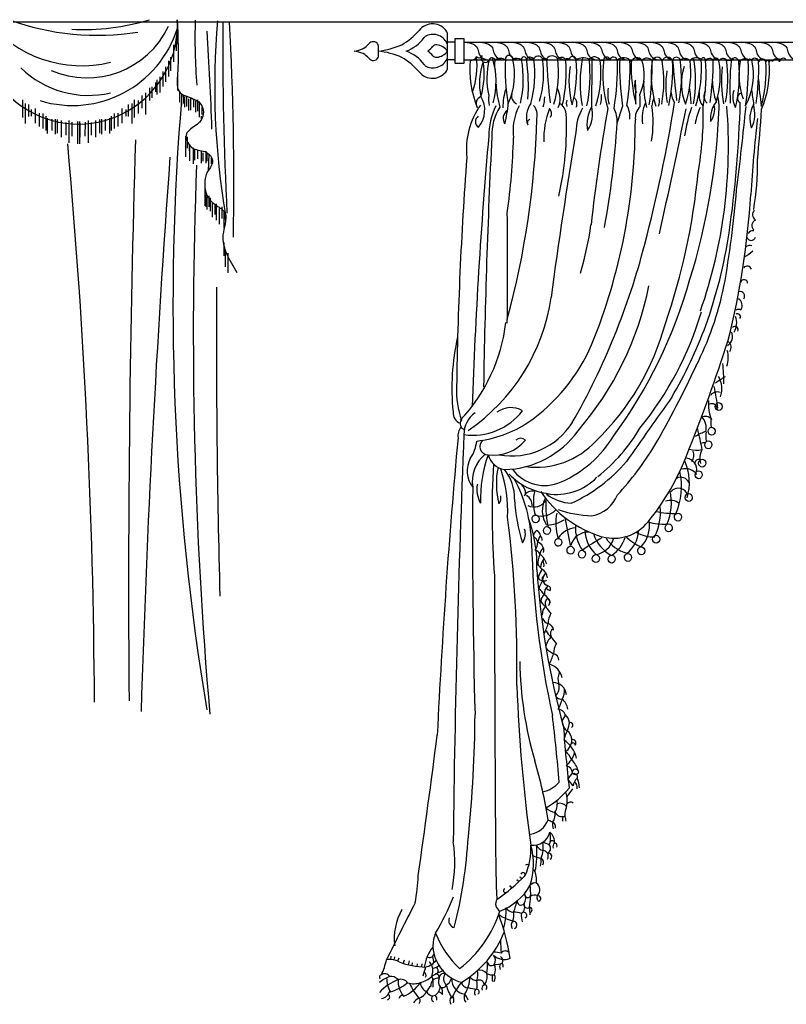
# Model space of a CAD drawing. Header units: inches. Extents: x 8.9 to 51.4, y 16 to 40.8.
# Drawn here: x 42.615 to 45.034, y 25.217 to 28.324 of the extents above; entities that cross this region are included whole.
import ezdxf

# ---------------------------------------------------------------- set-up
doc = ezdxf.new("R2010")
doc.units = ezdxf.units.IN
doc.header["$MEASUREMENT"] = 0
for name, color, linetype in [('02', 2, 'Continuous'), ('1', 1, 'Continuous'), ('4', 4, 'Continuous')]:
    doc.layers.add(name, color=color, linetype=linetype)

msp = doc.modelspace()

# ---------------------------------------------------------------- linework, layer by layer
at = {"layer": '02'}
for p, q in [((43.1132, 28.3086), (43.1132, 28.2468)), ((43.9653, 28.1724), (43.9653, 28.2779)), ((43.1084, 28.2674), (43.1084, 28.2262)), ((43.9888, 28.2532), (43.9653, 28.2532)), ((44.0169, 28.2532), (46.4428, 28.2532)), ((43.1005, 28.2452), (43.1005, 28.1913)), ((43.7463, 28.2438), (43.7463, 28.2065)), ((43.0846, 28.1945), (43.0846, 28.1454)), ((43.091, 28.2056), (43.091, 28.1628)), ((43.9888, 28.1972), (43.9653, 28.1972)), ((44.0169, 28.1972), (46.4428, 28.1972)), ((44.8452, 28.1969), (44.8596, 28.1955)), ((43.0672, 28.1612), (43.0672, 28.1137)), ((43.0751, 28.1755), (43.0751, 28.1279)), ((43.1132, 28.1533), (43.1132, 28.101)), ((43.0434, 28.1263), (43.0434, 28.0962)), ((43.0481, 28.1343), (43.0481, 28.0883)), ((43.0576, 28.1438), (43.0576, 28.0946)), ((43.0116, 28.093), (43.0116, 28.0249)), ((43.0243, 28.1089), (43.0243, 28.0693)), ((43.0323, 28.1121), (43.0323, 28.0772)), ((43.1195, 28.0962), (43.1195, 28.0645)), ((42.6243, 28.0709), (42.6243, 28.0154)), ((42.9767, 28.0709), (42.9767, 28.0154)), ((42.9894, 28.0693), (42.9894, 28.0281)), ((43.0005, 28.0851), (43.0005, 28.0455)), ((43.1259, 28.0883), (43.1259, 28.055)), ((43.1322, 28.0835), (43.1322, 28.0598)), ((43.1354, 28.0804), (43.1354, 28.0487)), ((43.1417, 28.0835), (43.1417, 28.0502)), ((43.1481, 28.074), (43.1481, 28.0376)), ((43.1544, 28.0772), (43.1544, 28.0391)), ((43.1639, 28.074), (43.1639, 28.0487)), ((43.1703, 28.0677), (43.1703, 28.0328)), ((43.1766, 28.0709), (43.1766, 28.036)), ((43.1814, 28.0661), (43.1814, 28.017)), ((42.6322, 28.0598), (42.6322, 27.9963)), ((42.6433, 28.0566), (42.6433, 28.0185)), ((42.6513, 28.0407), (42.6513, 28.0201)), ((42.664, 28.0439), (42.664, 27.9979)), ((42.6767, 28.0296), (42.6767, 27.9868)), ((42.9244, 28.0296), (42.9244, 27.9868)), ((42.9371, 28.0439), (42.9371, 27.9979)), ((42.9498, 28.0407), (42.9498, 28.0201)), ((42.9577, 28.0566), (42.9577, 28.0185)), ((42.9688, 28.0598), (42.9688, 27.9963)), ((43.1893, 28.0487), (43.1893, 28.0249)), ((42.6878, 28.0281), (42.6878, 27.9805)), ((42.6973, 28.0201), (42.6973, 27.9742)), ((42.702, 28.0138), (42.702, 27.9646)), ((42.7163, 28.0106), (42.7163, 27.9742)), ((42.7274, 28.0106), (42.7274, 27.9631)), ((42.7338, 28.009), (42.7338, 27.9662)), ((42.7465, 28.0059), (42.7465, 27.9535)), ((42.7607, 27.9995), (42.7607, 27.9599)), ((42.7702, 28.0059), (42.7702, 27.9361)), ((42.7798, 28.0011), (42.78, 27.9567)), ((42.7972, 28.0027), (42.7972, 27.9329)), ((42.8038, 28.0027), (42.8038, 27.9329)), ((42.8051, 27.9979), (42.8051, 27.9535)), ((42.8213, 28.0011), (42.821, 27.9567)), ((42.8308, 28.0059), (42.8308, 27.9361)), ((42.8403, 27.9995), (42.8403, 27.9599)), ((42.8546, 28.0059), (42.8546, 27.9535)), ((42.8673, 28.009), (42.8673, 27.9662)), ((42.8736, 28.0106), (42.8736, 27.9631)), ((42.8847, 28.0106), (42.8847, 27.9742)), ((42.899, 28.0138), (42.899, 27.9646)), ((42.9038, 28.0201), (42.9038, 27.9742)), ((42.9133, 28.0281), (42.9133, 27.9805)), ((43.1877, 28.0201), (43.1877, 28.0106)), ((43.1385, 27.9567), (43.1385, 27.8917)), ((43.1433, 27.9551), (43.1433, 27.9187)), ((43.1496, 27.9314), (43.1496, 27.9108)), ((43.1512, 27.9234), (43.1512, 27.879)), ((43.1623, 27.9203), (43.1623, 27.8695)), ((43.1671, 27.9155), (43.1671, 27.8806)), ((43.1766, 27.9139), (43.1766, 27.8854)), ((43.1877, 27.9108), (43.1877, 27.8711)), ((43.202, 27.9092), (43.202, 27.8711)), ((43.1925, 27.9044), (43.1925, 27.8775)), ((43.2052, 27.8997), (43.2052, 27.8775)), ((43.2115, 27.8997), (43.2099, 27.8458)), ((43.2194, 27.8886), (43.2194, 27.8695)), ((43.1988, 27.7998), (43.1988, 27.7364)), ((43.202, 27.7728), (43.202, 27.7332)), ((43.2052, 27.7665), (43.2052, 27.7253)), ((43.2115, 27.7681), (43.2115, 27.7332)), ((43.2163, 27.7617), (43.2163, 27.7205)), ((43.2226, 27.7459), (43.2226, 27.7015)), ((43.2305, 27.7411), (43.2305, 27.7094)), ((43.2353, 27.7427), (43.2353, 27.692)), ((43.2448, 27.7285), (43.2448, 27.6793)), ((43.2528, 27.7332), (43.2528, 27.6968)), ((43.2591, 27.7189), (43.2591, 27.6666)), ((43.2639, 27.711), (43.2639, 27.6936)), ((43.2591, 27.6207), (43.2591, 27.5795)), ((43.2639, 27.5969), (43.2639, 27.5446)), ((43.2718, 27.5874), (43.2718, 27.5256)), ((43.7859, 25.3683), (43.7855, 25.3582)), ((43.7979, 25.367), (43.7958, 25.3569)), ((43.8113, 25.3623), (43.8073, 25.3532)), ((43.828, 25.3563), (43.8248, 25.3463)), ((43.8435, 25.3537), (43.8405, 25.3418)), ((43.8538, 25.3481), (43.852, 25.3392)), ((43.8689, 25.3447), (43.8677, 25.3365)), ((43.8835, 25.3443), (43.8827, 25.3349))]:
    msp.add_line(p, q, dxfattribs=at)
msp.add_lwpolyline([(43.9888, 28.2645), (44.0169, 28.2645), (44.0169, 28.1859), (43.9888, 28.1859)], close=True, dxfattribs=at)
msp.add_circle((44.3686, 25.9504), 0.00927, dxfattribs=at)
for centre, radius, start, end in [((43.9177, 28.2571), 0.0538, 32.6976, 141.9687), ((43.7044, 28.4409), 0.2278, 300.823, 318.6271), ((43.9187, 28.2282), 0.0498, 20.8192, 113.9847), ((43.9489, 28.2778), 0.0164, 0.2426, 30.5542), ((43.6602, 28.2976), 0.0752, 300.823, 318.6271), ((43.7306, 28.2369), 0.0178, 32.6976, 141.9687), ((43.7409, 28.2438), 0.00543, 0.2426, 30.5542), ((43.7911, 28.3432), 0.1256, 289.9576, 323.097), ((43.9053, 28.2587), 0.0165, 114.3229, 146.3486), ((43.6501, 28.3528), 0.1293, 279.1776, 292.1036), ((43.6501, 28.0975), 0.1293, 67.8964, 80.8224), ((43.6602, 28.1527), 0.0752, 41.3729, 59.177), ((43.7165, 28.486), 0.2625, 276.5247, 293.4906), ((43.7165, 27.9644), 0.2625, 66.5094, 83.4753), ((43.7911, 28.1071), 0.1256, 36.903, 70.0424), ((43.8259, 28.3196), 0.1221, 309.3496, 319.4558), ((43.8259, 28.1307), 0.1221, 40.5442, 50.6504), ((43.9296, 28.2298), 0.015, 84.0942, 142.0601), ((43.9257, 28.1956), 0.0494, 36.7269, 83.7064), ((43.9257, 28.2547), 0.0494, 276.2936, 323.2731), ((43.7306, 28.2134), 0.0178, 218.0313, 327.3024), ((43.7409, 28.2065), 0.00543, 329.4458, 359.7574), ((43.7044, 28.0094), 0.2278, 41.3729, 59.177), ((43.9187, 28.2221), 0.0498, 246.0153, 339.1808), ((43.9296, 28.2205), 0.015, 217.9399, 275.9058), ((44.354, 28.1683), 0.3189, 174.8863, 202.2364), ((44.0405, 28.2124), 0.0162, 255.1922, 343.468), ((43.834, 28.1765), 0.2242, 339.0239, 8.0105), ((44.0642, 28.2146), 0.0107, 219.696, 342.899), ((44.2652, 28.1242), 0.1995, 160.2437, 192.3598), ((43.8367, 28.1519), 0.244, 343.2315, 9.372), ((44.0843, 28.2028), 0.0131, 138.8968, 338.3017), ((44.322, 28.1386), 0.2331, 165.2483, 193.2123), ((44.1056, 28.1944), 0.0097, 14.0786, 158.3017), ((43.8702, 28.1287), 0.248, 344.2596, 17.6782), ((44.1611, 28.1824), 0.0483, 162.7197, 198.0291), ((44.1315, 28.1731), 0.0289, 54.9948, 125.0052), ((44.7105, 28.1659), 0.5639, 176.5344, 190.8335), ((44.1592, 28.2), 0.0115, 343.5573, 196.4428), ((43.9536, 28.151), 0.2226, 335.8437, 12.7165), ((44.1823, 28.1678), 0.0342, 61.7759, 109.8422), ((43.869, 28.1372), 0.3351, 346.8079, 10.4549), ((44.206, 28.1995), 0.00769, 2.6775, 191.7621), ((44.2249, 28.1928), 0.0133, 26.3651, 147.6163), ((43.695, 28.1177), 0.5252, 355.2047, 9.0049), ((43.9164, 28.1502), 0.324, 343.8138, 8.5955), ((44.251, 28.1948), 0.0148, 27.7636, 164.9024), ((43.9625, 28.1537), 0.3054, 343.4811, 9.0489), ((44.2762, 28.3218), 0.1207, 264.2246, 270.5766), ((44.2949, 28.189), 0.0212, 32.757, 145.2696), ((45.6134, 28.2441), 1.3366, 181.8418, 187.8183), ((43.9515, 28.1587), 0.3636, 343.8521, 6.5912), ((44.3244, 28.1891), 0.0163, 35.7943, 135.8454), ((43.8853, 28.1584), 0.4541, 346.9811, 5.0896), ((44.3434, 28.1933), 0.0079, 36.7485, 137.5329), ((44.3601, 28.198), 0.0104, 353.5224, 179.7524), ((44.01, 28.1577), 0.3625, 343.5942, 6.2013), ((44.3932, 28.1613), 0.0423, 64.0643, 122.661), ((44.8039, 28.1249), 0.4206, 169.2278, 189.8293), ((43.9469, 28.1471), 0.4678, 348.3017, 6.4012), ((44.428, 28.1857), 0.0211, 26.0767, 140.175), ((37.9132, 28.178), 6.5079, 358.87502, 0.24415), ((44.0863, 28.1579), 0.3626, 343.1678, 5.8788), ((44.4573, 28.117), 0.0788, 89.7204, 97.5779), ((44.8201, 28.1508), 0.3654, 172.508, 197.0392), ((44.4674, 28.1968), 0.00974, 11.7618, 186.3987), ((44.4884, 28.1934), 0.0127, 14.19, 154.7672), ((43.726, 28.1731), 0.7751, 350.3876, 1.7266), ((44.5207, 28.1758), 0.0288, 34.072, 133.9234), ((45.2631, 28.1713), 0.7553, 177.6906, 189.1054), ((43.805, 28.1756), 0.7359, 350.4879, 1.6256), ((45.0276, 28.1771), 0.4833, 178.2485, 194.2977), ((44.5625, 28.1851), 0.0191, 34.1646, 159.3982), ((44.4433, 28.1509), 0.1424, 334.0497, 18.4189), ((44.5937, 28.1824), 0.0204, 36.3329, 138.6937), ((43.8313, 28.173), 0.7791, 351.3703, 1.5793), ((44.955, 28.1505), 0.3476, 172.7338, 196.5018), ((44.6259, 28.1897), 0.0164, 12.0572, 162.9694), ((44.2853, 28.1289), 0.3624, 348.6771, 10.2076), ((44.6584, 28.1892), 0.0169, 8.7008, 166.5325), ((44.1459, 28.17), 0.5298, 347.353, 2.7246), ((44.6871, 28.1936), 0.0121, 17.7515, 188.7008), ((49.0582, 28.5723), 4.3993, 184.9186, 186.5681), ((44.3327, 28.14), 0.3704, 347.8589, 8.8936), ((44.7135, 28.173), 0.0285, 53.5296, 121.497), ((44.409, 28.1598), 0.3235, 341.6072, 6.401), ((44.7503, 28.1764), 0.0278, 58.0634, 135.6068), ((44.3211, 28.1331), 0.4264, 349.893, 9.4149), ((44.3728, 28.1697), 0.3934, 342.7277, 4.4223), ((44.7716, 28.1964), 0.00747, 348.1803, 150.7914), ((44.2731, 28.1508), 0.508, 348.7005, 5.1492), ((44.7914, 28.187), 0.0148, 35.216, 147.9627), ((43.8389, 28.2022), 0.9646, 351.7125, 359.6043), ((44.8123, 28.1941), 0.00895, 0.2219, 170.9902), ((44.5608, 28.1467), 0.2648, 341.8568, 10.3313), ((44.8342, 28.187), 0.0148, 42.1335, 150.8918), ((44.4558, 28.1391), 0.3937, 348.9627, 8.4472), ((45.784, 28.1113), 0.9282, 174.7911, 183.1376), ((44.8715, 28.191), 0.0127, 358.8323, 159.1847), ((44.4094, 28.1525), 0.4764, 347.2003, 4.642), ((44.9002, 28.1811), 0.0188, 44.1423, 148.1107), ((45.1107, 28.1497), 0.2263, 168.1083, 199.408), ((44.7236, 28.1508), 0.2065, 331.704, 12.8474), ((44.1224, 28.1696), 0.7917, 351.5259, 1.7823), ((44.9197, 28.1935), 0.0061, 31.6675, 173.663), ((44.935, 28.1911), 0.0116, 359.3059, 150.8633), ((44.1541, 28.171), 0.7927, 351.9469, 1.4532), ((44.9578, 28.189), 0.0115, 15.9507, 169.544), ((44.5857, 28.1598), 0.3845, 343.6825, 4.8214), ((44.6712, 28.1628), 0.3093, 336.9237, 5.0904), ((44.974, 28.1905), 0.00537, 356.552, 162.6252), ((44.9847, 28.1905), 0.00537, 17.3748, 183.448), ((45.0008, 28.189), 0.0115, 10.456, 164.0493), ((45.0237, 28.1911), 0.0116, 29.1367, 180.6941), ((43.9177, 28.1932), 0.0538, 218.0313, 327.3024), ((43.9053, 28.1917), 0.0165, 213.6514, 245.6771), ((43.9489, 28.1725), 0.0164, 329.4458, 359.7574), ((44.6374, 28.1304), 0.2895, 170.763, 195.0406), ((44.9724, 28.1164), 0.3189, 171.6389, 189.608), ((44.8704, 28.1235), 0.1678, 161.6549, 203.057), ((45.2482, 28.1307), 0.4187, 173.8277, 189.8888), ((44.606, 28.118), 0.0508, 161.7537, 207.6543), ((43.6326, 28.0762), 0.9269, 358.8584, 3.5689), ((44.8449, 28.1162), 0.2612, 176.927, 195.2617), ((45.0226, 28.1355), 0.2219, 181.6332, 198.7315), ((46.3787, 28.2415), 1.4366, 184.2207, 187.5872), ((44.4161, 28.1346), 0.2984, 182.6643, 196.7948), ((44.3167, 28.0488), 0.177, 160.6782, 180.8756), ((44.2574, 28.075), 0.0628, 334.1128, 30.6165), ((44.5941, 28.0897), 0.1238, 171.1714, 194.9249), ((44.7353, 28.099), 0.0651, 183.9936, 213.9922), ((44.3009, 28.0472), 0.4326, 1.5389, 8.457), ((44.8145, 28.0868), 0.056, 170.4036, 219.4006), ((44.8024, 28.0832), 0.0287, 146.7608, 230.707), ((44.9294, 28.0798), 0.0644, 160.7515, 210.6826), ((44.8954, 28.0771), 0.0159, 103.2799, 244.6994), ((45.8593, 28.2108), 0.9412, 186.5956, 189.4241), ((44.0784, 28.0598), 0.0231, 110.2817, 212.0291), ((44.001, 28.0389), 0.0814, 318.869, 31.512), ((44.195, 28.0725), 0.1008, 172.6749, 190.6625), ((43.7143, 28.1003), 0.4442, 346.4421, 354.7907), ((44.1946, 28.0841), 0.0276, 168.187, 244.8406), ((44.2875, 28.0173), 0.0736, 144.5617, 199.5133), ((44.1636, 28.0805), 0.1081, 343.1796, 0.1507), ((44.298, 28.0242), 0.0414, 4.7075, 60.4966), ((44.3621, 28.0608), 0.0227, 153.8407, 206.1593), ((44.3497, 28.0589), 0.0237, 333.7263, 53.9755), ((44.2904, 28.0889), 0.1608, 348.4565, 359.9169), ((44.3965, 28.0645), 0.1764, 355.359, 7.8717), ((44.6884, 28.015), 0.1098, 154.4421, 190.3764), ((40.0518, 28.8031), 4.6883, 345.3349, 350.9127), ((44.7165, 28.0401), 0.1075, 160.2111, 173.1603), ((44.5996, 28.0664), 0.0345, 335.074, 17.4551), ((44.8763, 28.0129), 0.082, 141.2129, 187.2664), ((44.6959, 28.0504), 0.1258, 357.9322, 14.6244), ((41.2131, 28.1701), 3.6771, 351.8868, 358.3247), ((44.2667, 27.915), 0.2422, 144.6773, 186.1073), ((44.3013, 27.9582), 0.2062, 152.8854, 180.9201), ((44.2613, 27.9621), 0.1567, 146.593, 182.5571), ((44.1698, 28.0133), 0.0293, 122.367, 216.0245), ((44.3452, 27.9734), 0.1735, 153.0768, 187.378), ((44.198, 28.0224), 0.0499, 348.8938, 39.2091), ((44.5283, 27.949), 0.2596, 158.5261, 182.1637), ((44.2693, 28.028), 0.0237, 331.5594, 42.7066), ((44.527, 27.9666), 0.1572, 149.9096, 179.1347), ((44.5233, 27.9923), 0.1185, 150.7944, 188.8109), ((44.3321, 28.0267), 0.0907, 324.6145, 14.9908), ((49.5475, 27.1214), 5.1598, 169.7034, 173.8196), ((44.4137, 28.0034), 0.0865, 357.3737, 27.7751), ((45.2652, 27.7768), 0.7969, 159.8131, 163.7781), ((44.4633, 28.0165), 0.0773, 355.2876, 29.0427), ((44.6085, 28.0137), 0.0513, 134.7395, 186.607), ((44.2226, 27.9995), 0.3908, 351.3297, 7.8539), ((30.009, 30.9784), 14.9985, 347.17307, 348.71331), ((45.2192, 27.879), 0.5127, 160.8396, 171.2211), ((42.7429, 28.1209), 2.08, 342.7749, 357.9322), ((44.9787, 27.9536), 0.2362, 156.7839, 169.669), ((43.7624, 28.0212), 1.0093, 349.7194, 1.7063), ((43.2697, 27.9259), 1.5815, 340.8036, 4.5461), ((44.7402, 28.0422), 0.0676, 324.1053, 11.6095), ((30.2471, 29.5704), 14.7383, 353.0465, 354.08163), ((45.0049, 28.0128), 0.0861, 149.337, 200.3925), ((44.8431, 28.0251), 0.0915, 332.4621, 19.7721), ((39.417, 28.4094), 5.551, 354.5354, 356.1998), ((44.0736, 28.0026), 0.0206, 125.1998, 236.621), ((41.5442, 28.0879), 2.7038, 344.813, 358.4087), ((44.2292, 27.9984), 0.0125, 113.2056, 207.155), ((43.3835, 27.9823), 0.9568, 347.0357, 2.7103), ((42.6817, 28.0039), 1.8758, 337.8878, 0.1198), ((41.7902, 28.1594), 2.7146, 349.5706, 356.6212), ((50.026, 27.4442), 5.1149, 173.6199, 176.324), ((61.9848, 25.0598), 17.8536, 170.62191, 172.31512), ((59.7894, 26.5725), 15.7554, 174.95427, 178.0699), ((67.8407, 26.7753), 23.7653, 177.15444, 179.0598), ((41.9525, 28.0161), 2.2216, 352.1974, 358.3244), ((55.8394, 26.9974), 11.8471, 175.68284, 179.18663), ((44.0773, 27.868), 0.8655, 350.479, 0.8502), ((42.7206, 28.0339), 2.044, 340.913, 354.5868), ((41.4442, 28.0816), 3.4455, 349.986, 355.0812), ((42.3845, 27.9308), 2.5422, 345.9447, 356.4228), ((44.9471, 27.7093), 0.0196, 136.4569, 234.9773), ((15.4223, 27.5455), 28.7318, 359.64373, 0.3369), ((44.9436, 27.6742), 0.0184, 111.4149, 226.6529), ((43.3959, 27.8192), 1.0315, 343.4059, 352.0715), ((44.9275, 27.6426), 0.0157, 77.2813, 155.7971), ((43.2952, 27.8895), 1.5763, 340.357, 351.3046), ((44.9229, 27.6415), 0.0138, 194.6302, 344.6368), ((42.3617, 28.1909), 2.2986, 330.3168, 345.5216), ((44.8406, 27.6904), 0.13, 298.0902, 312.4711), ((44.9195, 27.5896), 0.0222, 75.5415, 127.5023), ((44.9107, 27.5329), 0.0138, 16.0144, 143.3987), ((43.2437, 27.922), 1.5434, 323.7742, 344.3224), ((44.9004, 27.4921), 0.0114, 1.5492, 161.4078), ((43.633, 27.6734), 0.9853, 319.012, 348.9303), ((43.85, 27.6878), 1.0083, 333.0555, 348.2524), ((43.6853, 27.5344), 0.6125, 304.2797, 351.8181), ((44.8681, 27.4214), 0.0266, 332.8202, 56.1518), ((44.8881, 27.4521), 0.0141, 324.0693, 102.0377), ((44.8835, 27.396), 0.0139, 53.1674, 126.8326), ((43.7466, 27.7056), 1.0634, 320.9255, 343.407), ((44.8147, 27.3681), 0.0625, 331.364, 18.4652), ((44.8796, 27.3868), 0.00952, 324.4843, 125.5803), ((43.6102, 27.432), 0.5426, 316.732, 353.3307), ((43.8718, 27.5761), 0.8083, 313.9641, 344.8976), ((43.3982, 27.8738), 1.4741, 329.8357, 339.5854), ((44.872, 27.3464), 0.01, 330.1493, 142.5299), ((44.7071, 27.1616), 0.7286, 167.1599, 185.9262), ((44.8306, 27.3241), 0.0332, 302.6549, 25.0219), ((43.8794, 27.5362), 0.5904, 305.095, 336.1871), ((40.0757, 28.8309), 5.0102, 337.9921, 342.3685), ((44.8375, 27.2906), 0.0221, 323.0942, 53.1844), ((44.7691, 27.2575), 0.0817, 340.9873, 16.4638), ((41.6571, 28.6803), 3.4147, 330.1686, 334.8835), ((44.4823, 27.189), 0.3543, 357.764, 8.1644), ((44.9707, 26.9697), 0.2621, 119.7316, 127.5887), ((44.7543, 27.1592), 0.0762, 340.8931, 30.9325), ((44.3011, 27.1558), 0.3078, 178.1681, 198.1104), ((44.0145, 27.0033), 0.8086, 6.711, 11.6341), ((124.1702, -29.0586), 97.3517, 144.745923, 144.892254), ((44.8158, 27.1245), 0.0249, 67.7409, 145.2326), ((44.1648, 27.0273), 0.0727, 59.8332, 127.0068), ((44.9158, 27.1104), 0.1276, 174.7544, 202.1183), ((44.7987, 27.0946), 0.0177, 355.977, 120.0706), ((44.0174, 27.0836), 0.0351, 175.4346, 249.4235), ((44.0451, 27.2093), 0.1965, 261.731, 322.6758), ((44.0971, 27.017), 0.0803, 124.3274, 181.5769), ((44.7301, 27.036), 0.0509, 346.6013, 44.6181), ((44.7787, 27.0472), 0.0249, 40.742, 119.031), ((44.045, 27.0098), 0.0472, 141.8958, 186.4326), ((44.0241, 27.049), 0.0191, 144.4555, 251.2139), ((44.0152, 27.3627), 0.3705, 276.5026, 303.3309), ((44.1677, 27.1739), 0.2263, 259.739, 327.5829), ((44.0957, 27.3152), 0.5525, 308.3951, 329.5693), ((44.8596, 27.0528), 0.0643, 170.7698, 192.5066), ((65.0966, 25.0618), 21.1878, 174.73918, 177.28288), ((86.1105, 25.2686), 42.13, 177.62148, 179.37292), ((44.1373, 27.1991), 0.2948, 271.4303, 324.3028), ((44.1787, 27.1981), 0.3626, 293.4586, 328.7409), ((44.84, 26.863), 0.1731, 110.3841, 122.694), ((43.3666, 26.6973), 1.4276, 10.8759, 13.6011), ((44.9259, 27.0086), 0.1458, 174.1347, 185.8653), ((43.94, 27.0073), 0.1179, 325.0446, 353.8007), ((44.0928, 26.9768), 0.0256, 126.0874, 269.9238), ((44.1101, 27.0809), 0.1309, 262.4054, 320.5146), ((44.1963, 26.9799), 0.0232, 50.1408, 131.3081), ((44.2443, 27.1682), 0.2566, 262.6453, 317.3347), ((43.767, 27.5006), 0.9978, 317.3511, 328.6623), ((44.7777, 26.9542), 0.0351, 88.6537, 112.4453), ((44.1531, 26.8674), 0.11, 129.0392, 189.5521), ((44.5108, 26.8072), 0.4421, 160.9902, 181.0822), ((44.1562, 26.9692), 0.0659, 195.8877, 259.9462), ((44.0049, 27.2237), 0.7653, 320.7766, 339.3196), ((44.75, 27.0349), 0.0693, 252.1231, 284.6075), ((44.7119, 26.9498), 0.0306, 320.1898, 24.0858), ((44.8154, 26.94), 0.0549, 150.8767, 197.3983), ((44.1115, 26.9007), 0.0845, 152.4414, 217.598), ((46.9324, 26.7721), 2.8268, 176.9807, 184.1124), ((44.36, 26.8601), 0.2411, 167.701, 195.2027), ((44.1461, 27.2559), 0.5033, 294.5754, 319.6242), ((44.5619, 26.8629), 0.1661, 343.3131, 24.3236), ((44.7145, 26.9037), 0.0368, 351.2043, 81.6262), ((44.7581, 26.9239), 0.0128, 67.0816, 171.5785), ((43.7034, 26.7687), 0.4515, 358.1382, 17.7698), ((44.03, 26.8132), 0.1465, 358.9902, 38.4863), ((44.3069, 27.0321), 0.2048, 223.7605, 263.9675), ((44.2711, 26.9792), 0.125, 215.7852, 294.5933), ((44.3074, 27.0057), 0.1799, 261.0905, 315.7406), ((44.4879, 26.8514), 0.2154, 336.232, 12.5106), ((44.7006, 26.8526), 0.0276, 20.2739, 119.3183), ((44.7154, 26.861), 0.0462, 37.7076, 103.8712), ((64.1068, 26.6925), 20.0629, 179.55266, 181.60207), ((44.1426, 26.8414), 0.0852, 168.55, 209.9415), ((43.7844, 26.6613), 0.4458, 1.5511, 28.6223), ((44.1726, 26.8282), 0.0387, 353.8037, 63.2419), ((44.1053, 26.8147), 0.0283, 321.038, 15.0475), ((44.231, 26.8094), 0.0269, 73.2389, 155.004), ((44.1941, 26.7907), 0.0381, 358.4758, 57.7231), ((44.3826, 26.8031), 0.1469, 165.8447, 197.3411), ((44.5536, 27.0309), 0.3532, 213.6015, 253.3143), ((44.3627, 26.94), 0.142, 232.8884, 267.0411), ((44.4024, 26.8626), 0.1056, 279.5479, 338.9088), ((44.5023, 26.7982), 0.1688, 336.7144, 13.6243), ((44.6937, 26.8144), 0.0312, 15.4246, 140.0118), ((44.7039, 26.8353), 0.528, 182.6762, 197.8422), ((44.238, 26.83), 0.0435, 242.4921, 329.6551), ((44.3468, 26.7752), 0.0829, 152.4615, 213.571), ((44.5557, 26.7859), 0.2809, 175.7047, 193.2166), ((44.4698, 26.7686), 0.1668, 333.3974, 6.419), ((44.6676, 26.7592), 0.048, 53.6081, 108.3733), ((44.2611, 26.8217), 0.0638, 253.9205, 315.5349), ((44.4659, 26.7343), 0.1594, 168.1322, 196.7124), ((44.4374, 27.1427), 0.3847, 251.316, 267.3868), ((44.6976, 27.1696), 0.4044, 259.3322, 268.9089), ((40.311, 26.2772), 3.8731, 359.1962, 7.0709), ((43.8177, 26.6011), 0.4295, 358.3894, 19.6173), ((44.2748, 26.8395), 0.1102, 272.6816, 301.9896), ((42.5908, 26.3526), 1.7899, 10.0576, 12.9372), ((44.4805, 26.7169), 0.112, 174.455, 216.521), ((44.4899, 26.8253), 0.1376, 254.6537, 321.5842), ((44.5069, 26.7269), 0.0953, 316.5871, 8.8932), ((44.647, 26.9157), 0.1833, 254.7809, 272.7062), ((44.1606, 26.7023), 0.0499, 324.7209, 16.9982), ((44.254, 26.6963), 0.0175, 117.1856, 195.8496), ((44.2351, 26.6901), 0.0244, 14.4115, 63.3117), ((44.3169, 26.6598), 0.0692, 147.5819, 166.9337), ((44.2391, 26.6819), 0.0242, 356.5606, 36.1021), ((44.3738, 26.6499), 0.0708, 94.1209, 147.0596), ((44.4087, 26.651), 0.0563, 87.8888, 165.4287), ((44.5024, 26.7153), 0.1043, 181.5382, 229.1145), ((44.5411, 26.7391), 0.1215, 197.3584, 240.8499), ((44.6292, 26.7892), 0.1393, 222.7837, 247.2932), ((44.4716, 26.7157), 0.0963, 308.1063, 356.4638), ((44.6175, 26.8096), 0.1178, 241.2375, 270.7204), ((47.0987, 26.7432), 2.8695, 181.3937, 192.3822), ((44.2301, 26.6734), 0.0195, 6.0376, 68.6328), ((44.2053, 26.6752), 0.0442, 324.8655, 0.2918), ((44.2414, 26.649), 0.0274, 347.9698, 72.9487), ((44.8143, 26.0445), 0.7393, 119.3283, 124.9707), ((44.4206, 26.7067), 0.0714, 280.3422, 342.7716), ((44.5627, 26.7544), 0.1181, 213.205, 254.4514), ((44.4189, 26.7265), 0.1128, 305.2392, 340.9589), ((44.2392, 26.6327), 0.0172, 12.27, 82.5013), ((44.3159, 26.6097), 0.0656, 156.0356, 185.8117), ((44.285, 26.6344), 0.0291, 129.9286, 176.0273), ((44.2358, 26.6002), 0.0415, 9.3257, 60.8187), ((44.3402, 26.6757), 0.1153, 215.2233, 227.9046), ((44.3174, 26.5877), 0.0599, 142.6833, 172.9708), ((44.2457, 26.6038), 0.0238, 344.1171, 34.6739), ((222.0971, 26.8473), 177.9844, 180.08946, 180.365392), ((46.6915, 26.7451), 2.4494, 183.6555, 195.4518), ((44.263, 26.5658), 0.0114, 164.1057, 280.9579), ((44.7137, 26.3453), 0.513, 151.491, 154.1574), ((44.2429, 26.5581), 0.0378, 7.2913, 58.0061), ((44.298, 26.5553), 0.0329, 135.0977, 181.1136), ((44.3357, 26.5064), 0.0855, 145.6672, 165.0363), ((44.2708, 26.5605), 0.00774, 115.2661, 332.2395), ((44.2928, 26.5639), 0.0292, 198.4832, 245.9499), ((44.2288, 26.4923), 0.0436, 21.1933, 56.0486), ((44.2811, 26.4894), 0.022, 118.6201, 177.919), ((44.304, 26.5127), 0.0337, 133.2633, 186.6462), ((44.2368, 26.4616), 0.058, 22.9805, 54.4019), ((44.2923, 26.5416), 0.0192, 212.0714, 260.5061), ((44.2798, 26.527), 0.0103, 334.9593, 83.5199), ((44.2931, 26.5041), 0.0367, 202.085, 240.2436), ((44.2921, 26.4812), 0.0195, 121.1864, 207.734), ((44.2736, 26.4863), 0.0143, 311.8104, 53.667), ((44.2933, 26.4491), 0.0295, 128.5774, 186.9701), ((44.3653, 26.5249), 0.1046, 210.2404, 224.959), ((44.3395, 26.4205), 0.057, 147.808, 182.2971), ((44.2898, 26.4443), 0.0271, 201.0936, 254.4234), ((44.023, 26.499), 0.2718, 335.0357, 342.7155), ((44.2773, 26.3967), 0.0222, 2.2581, 76.2199), ((44.3101, 26.4091), 0.0367, 202.085, 240.2436), ((44.3091, 26.3862), 0.0195, 121.1864, 207.734), ((44.352, 26.3229), 0.081, 137.9022, 162.6422), ((44.3822, 26.4299), 0.1046, 210.2404, 224.959), ((44.3565, 26.3256), 0.057, 147.808, 182.2971), ((44.3224, 26.3777), 0.059, 217.4006, 247.1633), ((44.0399, 26.404), 0.2718, 335.0357, 342.7155), ((44.2942, 26.3017), 0.0222, 2.2581, 76.2199), ((45.4024, 26.3205), 1.2098, 181.0416, 196.1054), ((44.2691, 26.2334), 0.0596, 13.1057, 73.2637), ((44.3646, 26.244), 0.0512, 157.4243, 197.9886), ((44.2967, 26.1888), 0.0438, 5.9825, 88.6632), ((44.2801, 26.2172), 0.0374, 312.3506, 17.0009), ((49.1547, 26.4039), 4.9743, 182.0853, 187.9103), ((44.2704, 26.2097), 0.0637, 333.1296, 1.8969), ((44.3222, 26.2), 0.0198, 211.8256, 284.6162), ((44.1928, 26.2157), 0.1389, 330.8955, 345.4572), ((44.2842, 26.1368), 0.0615, 11.2181, 45.7847), ((44.3122, 26.1227), 0.0256, 18.8825, 85.8703), ((39.9351, 26.1643), 4.1169, 354.1736, 359.544), ((37.2844, 25.303), 7.06, 5.00116, 6.7099), ((44.5976, 25.9866), 0.2984, 151.0703, 155.7481), ((44.3644, 26.112), 0.0389, 184.061, 235.713), ((44.3019, 26.0957), 0.0494, 12.5855, 45.5789), ((44.9575, 25.9183), 0.6359, 162.7872, 165.2879), ((44.3519, 26.0981), 0.00853, 299.0584, 102.5288), ((50.0514, 26.5235), 5.737, 184.30833, 186.24892), ((44.4235, 26.0337), 0.0933, 150.4048, 168.6869), ((44.3205, 26.0503), 0.0367, 3.4885, 53.3035), ((4.9153, 31.1211), 39.3434, 351.96664, 352.61825), ((44.2768, 25.9715), 0.0977, 13.1577, 55.5096), ((44.3114, 26.0518), 0.0457, 303.9614, 0.9351), ((44.361, 26.0346), 0.00704, 0.2843, 145.8715), ((44.3587, 26.0412), 0.0115, 324.6512, 97.8427), ((44.3124, 25.9757), 0.0454, 16.141, 57.2697), ((44.2536, 26.0471), 0.1181, 330.1571, 342.2313), ((42.9687, 25.5996), 1.3285, 8.6469, 16.8591), ((26.0636, 41.2437), 23.8189, 320.11534, 320.17273), ((44.3141, 25.9392), 0.0646, 13.8039, 49.4803), ((44.3335, 25.9452), 0.0258, 4.2933, 73.752), ((44.4577, 25.8567), 0.1336, 137.4256, 148.2782), ((44.2461, 25.979), 0.0936, 282.0444, 319.6684), ((44.1767, 25.773), 0.2274, 35.8712, 42.6068), ((44.3993, 25.9009), 0.0387, 130.7142, 172.0108), ((44.3653, 25.9351), 0.00992, 330.943, 112.0575), ((44.3526, 25.902), 0.0216, 345.1963, 53.9974), ((44.2988, 25.8966), 0.0824, 2.5482, 24.0782), ((44.1358, 26.0752), 0.2761, 300.3396, 320.3706), ((44.2356, 25.8593), 0.1067, 349.9799, 13.8008), ((41.0606, 28.2919), 4.0772, 323.5837, 324.0342), ((44.2618, 25.8498), 0.0497, 327.8892, 13.1654), ((44.3529, 25.8421), 0.013, 48.558, 148.5541), ((44.3068, 25.8663), 0.0431, 223.1115, 266.1628), ((44.266, 25.8154), 0.0387, 323.4626, 11.8321), ((44.3263, 25.8342), 0.0249, 205.8047, 290.0216), ((44.32, 25.8256), 0.0256, 36.2479, 109.4989), ((44.3899, 25.8157), 0.0552, 152.9749, 185.0924), ((44.2179, 25.8218), 0.068, 277.1561, 340.7054), ((44.3218, 25.8647), 0.0764, 238.7327, 251.1539), ((44.3579, 25.7845), 0.0614, 172.6073, 192.6039), ((44.286, 25.7757), 0.02, 352.2386, 56.2651), ((44.3384, 25.8001), 0.0112, 108.5748, 208.3787), ((44.2926, 25.7907), 0.0468, 5.0813, 25.4625), ((43.5658, 25.6647), 0.4222, 348.3226, 8.8569), ((42.434, 25.8462), 1.5998, 345.9897, 356.4245), ((44.2345, 25.7743), 0.0554, 263.0654, 344.6894), ((44.2128, 25.742), 0.0772, 342.6798, 13.2248), ((44.259, 25.7266), 0.044, 357.7672, 48.869), ((44.2955, 25.7256), 0.0075, 7.5395, 153.005), ((49.2321, 25.758), 5.116, 180.5132, 182.3512), ((44.028, 25.7073), 0.2002, 335.3401, 3.447), ((44.0165, 25.6595), 0.2196, 342.2419, 15.8129), ((44.0129, 25.6893), 0.2343, 346.5868, 7.5218), ((44.2715, 25.7307), 0.0284, 202.2914, 259.6546), ((44.1745, 25.712), 0.0923, 338.3577, 10.1988), ((44.2478, 25.6597), 0.0708, 56.9357, 75.6682), ((44.2629, 25.6805), 0.0225, 38.006, 81.168), ((44.2744, 25.7089), 0.0158, 293.3374, 40.1528), ((44.3091, 25.7148), 0.0118, 121.272, 207.277), ((44.3009, 25.7169), 0.00991, 332.3548, 78.1909), ((44.2706, 25.7551), 0.0779, 242.3608, 262.4208), ((44.0819, 25.679), 0.1785, 351.5422, 359.6508), ((44.2523, 25.6646), 0.0155, 329.1552, 58.9479), ((44.26, 25.685), 0.0227, 332.6586, 24.5441), ((44.2826, 25.6834), 0.0111, 307.1224, 100.3303), ((44.2161, 25.6499), 0.00815, 49.2035, 131.9319), ((44.1626, 25.6062), 0.0833, 355.4051, 25.0618), ((43.0167, 25.6752), 0.8575, 350.7528, 356.4966), ((43.823, 25.9907), 0.5332, 303.8975, 316.5115), ((44.1848, 25.6043), 0.00388, 313.1112, 133.1112), ((44.194, 25.6136), 0.00424, 314.53, 120.7418), ((44.2032, 25.6263), 0.0066, 316.2058, 169.8603), ((44.0659, 25.6832), 0.1837, 290.425, 330.3979), ((44.1475, 25.5755), 0.00623, 105.8941, 308.0092), ((44.1618, 25.5848), 0.00451, 309.8467, 129.8467), ((43.9924, 25.5647), 0.2349, 349.7927, 6.8008), ((44.2412, 25.5803), 0.0197, 76.8804, 141.939), ((44.2284, 25.578), 0.0276, 318.5104, 51.3546), ((43.0031, 25.9702), 1.0651, 330.2117, 337.1006), ((44.1436, 25.5344), 0.0269, 149.3008, 239.832), ((44.0008, 25.5793), 0.1867, 337.5255, 349.4304), ((44.1966, 25.5426), 0.0125, 168.7102, 321.1095), ((44.1819, 25.5517), 0.0297, 325.3116, 29.7039), ((44.2185, 25.5649), 0.0109, 172.4046, 345.7115), ((44.2398, 25.5304), 0.0307, 72.5024, 114.3746), ((44.2589, 25.5529), 0.0119, 145.5499, 241.4715), ((44.2502, 25.5509), 0.00889, 289.4323, 97.589), ((52.5874, 21.0365), 9.817, 152.71067, 153.88688), ((43.981, 25.4245), 0.1842, 150.2234, 187.132), ((43.9605, 25.5091), 0.1891, 343.2156, 3.8108), ((44.174, 25.5371), 0.0292, 211.9079, 268.6583), ((44.1855, 25.5238), 0.0236, 302.3105, 27.7943), ((44.2167, 25.5315), 0.0109, 162.4287, 309.2), ((44.5336, 25.5296), 0.3101, 181.2068, 185.534), ((44.2237, 25.5149), 0.00817, 274.0755, 91.3561), ((43.9918, 25.4812), 0.0231, 159.2206, 255.8243), ((43.7781, 25.6227), 0.3692, 307.4984, 342.4045), ((43.4519, 25.2518), 0.7189, 8.8114, 20.2247), ((44.2002, 25.6039), 0.1272, 234.5241, 257.4588), ((44.1215, 25.4973), 0.0529, 340.9553, 11.655), ((44.1741, 25.4364), 0.0716, 70.4413, 90.6551), ((44.2631, 25.4969), 0.0653, 173.9608, 197.7644), ((44.2054, 25.4978), 0.00948, 297.5519, 140.4936), ((44.1842, 25.4665), 0.0185, 133.2163, 215.8568), ((44.1716, 25.4672), 0.0126, 294.2019, 85.2752), ((44.0299, 25.3977), 0.1113, 157.0413, 180), ((44.2153, 25.5551), 0.3096, 201.5927, 226.6699), ((43.8476, 25.56), 0.3176, 300.4502, 338.7843), ((45.3424, 25.4596), 1.2111, 181.9341, 183.8412), ((44.0214, 25.3163), 0.1311, 141.6197, 172.1234), ((44.0434, 25.4064), 0.1251, 183.9959, 253.8173), ((43.4783, 25.4286), 0.3027, 336.967, 346.4018), ((43.7829, 25.2977), 0.0606, 60.6881, 99.8776), ((43.882, 25.3919), 0.0592, 283.0203, 324.6026), ((43.909, 25.378), 0.0131, 231.407, 345.8258), ((43.8928, 25.3538), 0.0285, 345.409, 29.9711), ((44.0909, 25.3559), 0.0252, 328.7965, 40.1246), ((44.1436, 25.4055), 0.0472, 224.8853, 293.2472), ((44.106, 25.2649), 0.1169, 76.1225, 87.8226), ((44.1233, 25.3545), 0.0162, 332.4368, 56.1564), ((44.1473, 25.3692), 0.0161, 42.0343, 145.1141), ((43.9038, 25.5941), 0.2601, 249.4649, 268.143), ((44.2885, 25.2003), 0.4152, 161.1986, 165.2978), ((43.9302, 25.3639), 0.0261, 206.1512, 234.3485), ((43.8649, 25.3234), 0.0537, 339.9516, 21.0242), ((43.9167, 25.3624), 0.031, 272.3838, 318.5441), ((43.9202, 25.3227), 0.0153, 329.2448, 50.2195), ((43.9999, 25.337), 0.0916, 345.451, 8.9135), ((44.1033, 25.352), 0.013, 183.3699, 315.1285), ((44.1147, 25.4073), 0.0645, 268.0322, 290.8714), ((44.0704, 25.3254), 0.0456, 340.2433, 22.4243), ((44.148, 25.3351), 0.0188, 147.4415, 206.266), ((44.1274, 25.3385), 0.0134, 340.5612, 39.4768), ((43.7578, 25.3022), 0.00795, 96.6502, 214.5274), ((43.8155, 25.2095), 0.1003, 107.5156, 130.4285), ((43.8642, 25.1515), 0.1535, 111.1353, 137.8219), ((43.7671, 25.2959), 0.0175, 31.0029, 125.9297), ((43.8613, 25.3012), 0.0886, 180.6323, 210.8376), ((43.7853, 25.2734), 0.0318, 42.1357, 95.7231), ((43.817, 25.2691), 0.0268, 34.6813, 107.6203), ((43.885, 25.2911), 0.0762, 177.3269, 219.7706), ((43.8594, 25.3653), 0.0822, 284.0879, 312.8221), ((43.8842, 25.3085), 0.0133, 332.1632, 60.1369), ((43.9345, 25.2767), 0.0227, 80.6207, 185.8949), ((44.0754, 25.0363), 0.3128, 113.245, 120.7839), ((43.8608, 25.2818), 0.0593, 349.8888, 23.0423), ((43.929, 25.3024), 0.00983, 340.5694, 94.3028), ((43.9606, 25.2888), 0.0247, 155.2514, 220.2038), ((43.9539, 25.2984), 0.0157, 76.9746, 177.2535), ((43.9821, 25.2976), 0.0295, 146.8142, 223.9094), ((43.9391, 25.3111), 0.0404, 302.6989, 341.2002), ((44.0277, 25.2981), 0.0504, 180.0102, 260.1749), ((43.9428, 25.3005), 0.0924, 325.674, 1.9835), ((44.0641, 25.3289), 0.0384, 221.0086, 259.7703), ((44.0138, 25.3096), 0.0472, 336.9931, 17.675), ((44.0657, 25.2951), 0.0296, 39.6356, 103.5334), ((44.053, 25.3035), 0.0371, 317.2452, 16.4308), ((44.107, 25.3498), 0.0403, 242.7634, 278.9953), ((44.1444, 25.2995), 0.0387, 164.9093, 196.1391), ((44.0931, 25.301), 0.0221, 327.4954, 24.1755), ((43.719, 25.4448), 0.2003, 289.2893, 306.7962), ((43.7769, 25.3574), 0.1252, 293.2789, 324.9691), ((43.8574, 25.3508), 0.0689, 254.5505, 288.6883), ((44.0003, 25.3479), 0.1679, 202.7511, 221.4795), ((43.9116, 25.2866), 0.0322, 181.9693, 246.0228), ((43.9584, 25.2244), 0.0682, 132.9284, 151.2591), ((43.9104, 25.2736), 0.0314, 284.2546, 358.7219), ((43.95, 25.2811), 0.0116, 225.0824, 339.7053), ((43.9158, 25.2553), 0.0337, 347.1104, 26.3743), ((44.1209, 25.3231), 0.1665, 196.0464, 211.4286), ((44.1926, 25.1427), 0.2334, 142.0474, 156.3549), ((44.0284, 25.2894), 0.0201, 189.0381, 273.9291), ((44.066, 25.403), 0.1384, 254.8211, 266.5296), ((44.0646, 25.2549), 0.0148, 136.3679, 216.1701), ((44.0652, 25.2784), 0.015, 346.0589, 121.8323), ((43.9939, 25.2771), 0.0649, 349.1306, 12.5317), ((44.0558, 25.2561), 0.00893, 309.4336, 78.0096), ((44.0876, 25.2664), 0.0141, 121.8029, 200.5326), ((44.0799, 25.2703), 0.00945, 318.3613, 81.387), ((43.7503, 25.2687), 0.0339, 281.335, 344.5587), ((43.772, 25.2404), 0.0105, 290.366, 55.6597), ((43.8303, 25.2274), 0.0206, 110.4892, 158.0136), ((43.9004, 25.191), 0.0525, 119.5248, 145.0848), ((43.8643, 25.2728), 0.0376, 285.6656, 335.473), ((43.8691, 25.2283), 0.00996, 302.6484, 57.3516), ((43.9237, 25.2716), 0.029, 209.7685, 258.9195), ((43.9255, 25.235), 0.011, 132.0814, 246.8643), ((43.9176, 25.2335), 0.0141, 343.4725, 59.6426), ((43.9306, 25.2343), 0.0225, 36.755, 75.1393), ((43.9935, 25.2285), 0.0212, 144.6028, 213.2039), ((43.9539, 25.2302), 0.0312, 343.6576, 25.1326), ((44.0409, 25.2388), 0.0239, 156.3174, 219.4663), ((43.9836, 25.2158), 0.0482, 16.8794, 42.6663)]:
    msp.add_arc(centre, radius, start, end, dxfattribs=at)
for centre in [(44.8204, 27.1033), (44.7982, 27.0255), (44.7878, 26.9825), (44.7683, 26.9248), (44.7572, 26.8881), (44.726, 26.8165), (44.2427, 26.7489), (44.6919, 26.7546), (44.2788, 26.7121), (44.6628, 26.7206), (44.6232, 26.6846), (44.3145, 26.6748), (44.3531, 26.6498), (44.3891, 26.6374), (44.4328, 26.6235), (44.4828, 26.6221), (44.5341, 26.627), (44.5761, 26.6479)]:
    msp.add_ellipse(centre, major_axis=(-0.0003, 0.0125), ratio=0.892455, dxfattribs=at)
for points in [[(44.0207, 28.2532), (44.0464, 28.2467), (44.0585, 28.2359), (44.0639, 28.2183), (44.0774, 28.2022), (44.0943, 28.1972)], [(44.0686, 28.2532), (44.0942, 28.2467), (44.1064, 28.2359), (44.1117, 28.2183), (44.1253, 28.2022), (44.1421, 28.1972)], [(44.1164, 28.2532), (44.1421, 28.2467), (44.1542, 28.2359), (44.1596, 28.2183), (44.1731, 28.2022), (44.19, 28.1972)], [(44.1682, 28.2532), (44.1938, 28.2467), (44.206, 28.2359), (44.2113, 28.2183), (44.2249, 28.2022), (44.2417, 28.1972)], [(44.216, 28.2532), (44.2417, 28.2467), (44.2538, 28.2359), (44.2592, 28.2183), (44.2727, 28.2022), (44.2896, 28.1972)], [(44.2639, 28.2532), (44.2895, 28.2467), (44.3017, 28.2359), (44.307, 28.2183), (44.3206, 28.2022), (44.3375, 28.1972)], [(44.3117, 28.2532), (44.3374, 28.2467), (44.3495, 28.2359), (44.3549, 28.2183), (44.3684, 28.2022), (44.3853, 28.1972)], [(44.3635, 28.2532), (44.3891, 28.2467), (44.4013, 28.2359), (44.4066, 28.2183), (44.4202, 28.2022), (44.437, 28.1972)], [(44.4113, 28.2532), (44.437, 28.2467), (44.4491, 28.2359), (44.4545, 28.2183), (44.468, 28.2022), (44.4849, 28.1972)], [(44.4592, 28.2532), (44.4848, 28.2467), (44.497, 28.2359), (44.5024, 28.2183), (44.5159, 28.2022), (44.5328, 28.1972)], [(44.507, 28.2532), (44.5327, 28.2467), (44.5448, 28.2359), (44.5502, 28.2183), (44.5637, 28.2022), (44.5806, 28.1972)], [(44.5588, 28.2532), (44.5844, 28.2467), (44.5966, 28.2359), (44.6019, 28.2183), (44.6155, 28.2022), (44.6323, 28.1972)], [(44.6066, 28.2532), (44.6323, 28.2467), (44.6444, 28.2359), (44.6498, 28.2183), (44.6633, 28.2022), (44.6802, 28.1972)], [(44.6545, 28.2532), (44.6801, 28.2467), (44.6923, 28.2359), (44.6977, 28.2183), (44.7112, 28.2022), (44.7281, 28.1972)], [(44.7024, 28.2532), (44.728, 28.2467), (44.7402, 28.2359), (44.7455, 28.2183), (44.7591, 28.2022), (44.7759, 28.1972)], [(44.7541, 28.2532), (44.7797, 28.2467), (44.7919, 28.2359), (44.7972, 28.2183), (44.8108, 28.2022), (44.8276, 28.1972)], [(44.8019, 28.2532), (44.8276, 28.2467), (44.8397, 28.2359), (44.8451, 28.2183), (44.8586, 28.2022), (44.8755, 28.1972)], [(44.8498, 28.2532), (44.8754, 28.2467), (44.8876, 28.2359), (44.893, 28.2183), (44.9065, 28.2022), (44.9234, 28.1972)], [(44.8977, 28.2532), (44.9233, 28.2467), (44.9355, 28.2359), (44.9408, 28.2183), (44.9544, 28.2022), (44.9712, 28.1972)], [(44.9494, 28.2532), (44.975, 28.2467), (44.9872, 28.2359), (44.9925, 28.2183), (45.0061, 28.2022), (45.023, 28.1972)], [(44.9972, 28.2532), (45.0229, 28.2467), (45.035, 28.2359), (45.0404, 28.2183), (45.0539, 28.2022), (45.0708, 28.1972)]]:
    msp.add_spline(points, degree=3, dxfattribs=at)
at = {"layer": '1'}
for centre, radius, start, end in [((42.8005, 28.3074), 0.3124, 176.909, 3.091), ((42.8107, 28.5633), 0.3843, 218.4639, 283.7119), ((42.8598, 29.0798), 0.8048, 249.8414, 279.1692), ((42.8171, 29.0031), 0.7097, 266.9417, 286.9842), ((45.2266, 28.2702), 2.0585, 178.5337, 184.2626), ((45.6763, 28.1138), 2.446, 175.1555, 189.5415), ((53.1092, 28.2201), 9.8531, 179.43115, 182.94761), ((34.3166, 27.8125), 8.9743, 358.88697, 3.2285), ((42.7816, 28.4005), 0.3469, 252.8414, 342.6458), ((42.8274, 28.4259), 0.2851, 246.5833, 334.5537), ((35.254, 27.745), 7.9709, 1.68443, 3.90487), ((42.8329, 28.3939), 0.3085, 226.0397, 282.9011), ((50.8096, 27.4271), 7.7109, 175.08805, 189.56274), ((89.1857, 26.53), 46.227, 178.24596, 180.44108), ((22.0062, 26.0525), 20.8453, 0.32291, 5.17425), ((83.4864, 24.9086), 40.507, 175.77833, 178.25698), ((57.0194, 27.3327), 13.8565, 177.79681, 184.96858), ((74.0694, 27.3378), 30.8338, 179.73543, 181.54769)]:
    msp.add_arc(centre, radius, start, end, dxfattribs=at)
msp.add_spline([(43.1125, 28.3243), (43.1127, 28.1467), (43.1201, 28.0951), (43.1503, 28.0793), (43.1881, 28.0555), (43.1881, 28.0077), (43.1402, 27.9599), (43.1626, 27.9183), (43.204, 27.9057), (43.2238, 27.877), (43.2052, 27.8403), (43.2004, 27.823), (43.2076, 27.7673), (43.2359, 27.7378), (43.2633, 27.7139), (43.2633, 27.6797), (43.2565, 27.6456), (43.3005, 27.526)], degree=3, dxfattribs=at)
at = {"layer": '4'}
msp.add_line((30.6976, 28.3179), (51.0238, 28.3179), dxfattribs=at)

doc.saveas('drawing.dxf')
